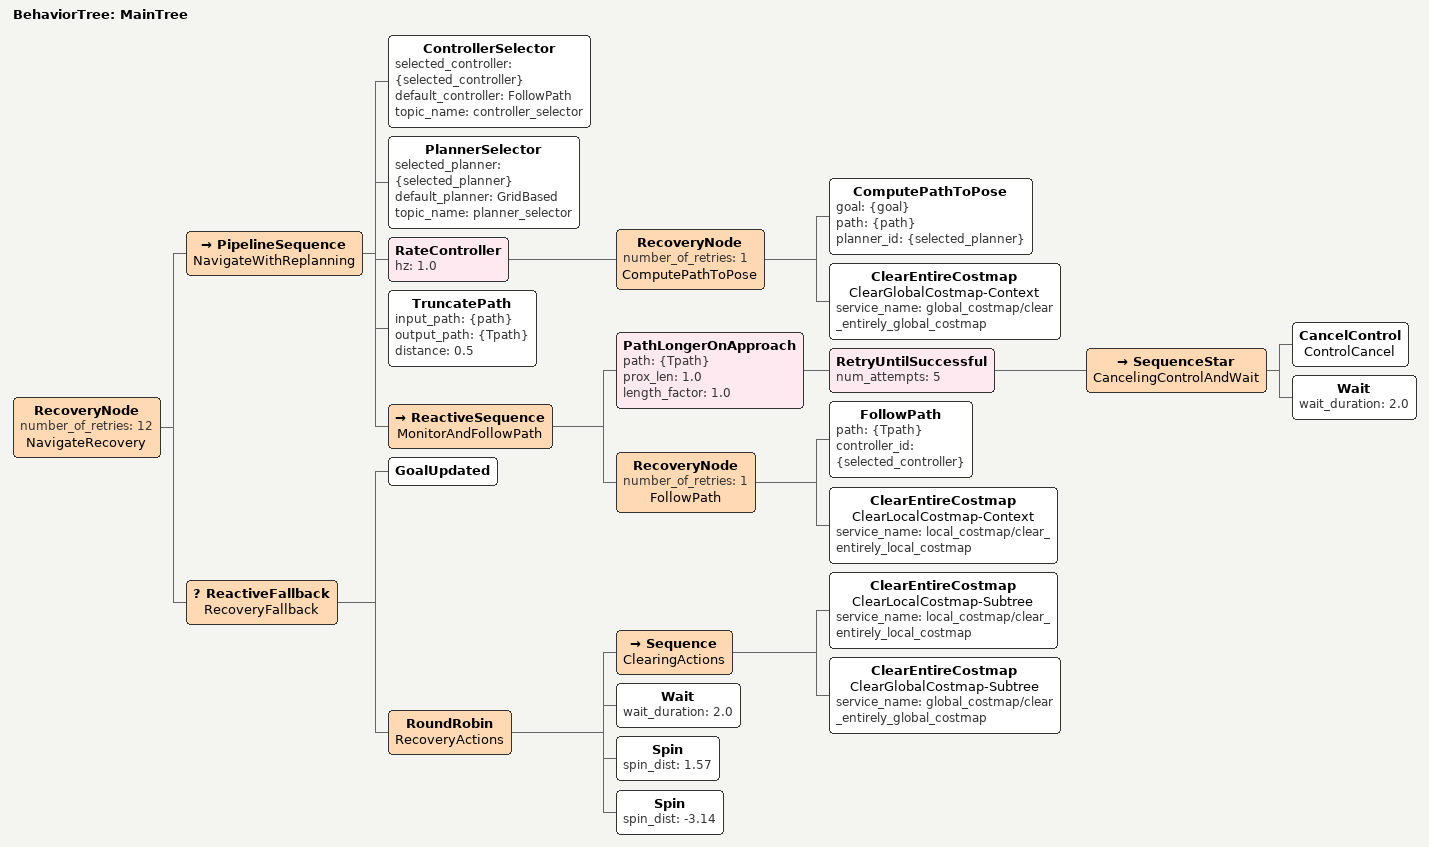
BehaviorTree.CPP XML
<root main_tree_to_execute="MainTree">
  <BehaviorTree ID="MainTree">
    <RecoveryNode number_of_retries="12" name="NavigateRecovery">
      <PipelineSequence name="NavigateWithReplanning">
        <ControllerSelector selected_controller="{selected_controller}" default_controller="FollowPath" topic_name="controller_selector"/>
        <PlannerSelector selected_planner="{selected_planner}" default_planner="GridBased" topic_name="planner_selector"/>
        <RateController hz="1.0">
          <RecoveryNode number_of_retries="1" name="ComputePathToPose">
            <ComputePathToPose goal="{goal}" path="{path}" planner_id="{selected_planner}"/>
            <ClearEntireCostmap name="ClearGlobalCostmap-Context" service_name="global_costmap/clear_entirely_global_costmap"/>
          </RecoveryNode>
        </RateController>
        <TruncatePath input_path="{path}" output_path="{Tpath}" distance="0.5"/>
        <ReactiveSequence name="MonitorAndFollowPath">
          <PathLongerOnApproach path="{Tpath}" prox_len="1.0" length_factor="1.0">
            <RetryUntilSuccessful num_attempts="5">
              <SequenceStar name="CancelingControlAndWait">
                <CancelControl name="ControlCancel"/>
                <Wait wait_duration="2.0"/>
              </SequenceStar>
            </RetryUntilSuccessful>
          </PathLongerOnApproach>
          <RecoveryNode number_of_retries="1" name="FollowPath">
            <FollowPath path="{Tpath}" controller_id="{selected_controller}"/>
            <ClearEntireCostmap name="ClearLocalCostmap-Context" service_name="local_costmap/clear_entirely_local_costmap"/>
          </RecoveryNode>
        </ReactiveSequence>
      </PipelineSequence>
      <ReactiveFallback name="RecoveryFallback">
        <GoalUpdated/>
        <RoundRobin name="RecoveryActions">
          <Sequence name="ClearingActions">
            <ClearEntireCostmap name="ClearLocalCostmap-Subtree" service_name="local_costmap/clear_entirely_local_costmap"/>
            <ClearEntireCostmap name="ClearGlobalCostmap-Subtree" service_name="global_costmap/clear_entirely_global_costmap"/>
          </Sequence>
          <Wait wait_duration="2.0"/>
          <Spin spin_dist="1.57"/>
          <Spin spin_dist="-3.14"/>
        </RoundRobin>
      </ReactiveFallback>
    </RecoveryNode>
  </BehaviorTree>
</root>
